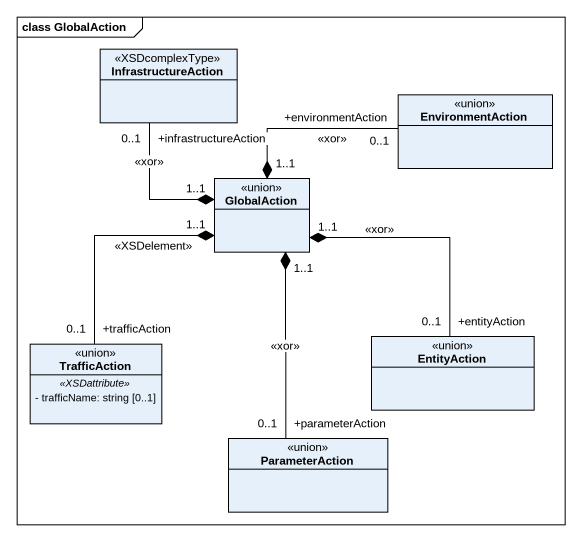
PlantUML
@startuml
mainframe class GlobalAction
hide circle
hide empty members
skinparam classAttributeIconSize 0
class InfrastructureAction <<XSDcomplexType>>
class EnvironmentAction <<union>>
class GlobalAction <<union>>
class TrafficAction <<union>> {
  .. <<XSDattribute>> ..
  - trafficName: string [0..1]
}
class EntityAction <<union>>
class ParameterAction <<union>>
GlobalAction "1..1" *-up- "+infrastructureAction\n0..1" InfrastructureAction : <<xor>>
GlobalAction "1..1" *-right- "+environmentAction\n0..1" EnvironmentAction : <<xor>>
GlobalAction "1..1" *-- "+trafficAction\n0..1" TrafficAction : <<XSDelement>>
GlobalAction "1..1" *-- "+entityAction\n0..1" EntityAction : <<xor>>
GlobalAction "1..1" *-- "+parameterAction\n0..1" ParameterAction : <<xor>>
@enduml
